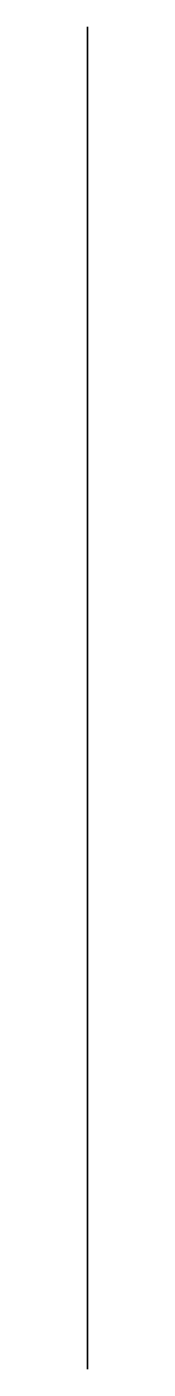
# Model space of a CAD drawing. Header units: millimetres. Extents: x 2 to 2, y 113 to 173.
import ezdxf

# ---------------------------------------------------------------- set-up
doc = ezdxf.new("R2010")
doc.units = ezdxf.units.MM
doc.layers.add('MD_Видимые тонкие', color=7, linetype='Continuous', lineweight=35)

msp = doc.modelspace()

# ---------------------------------------------------------------- linework, layer by layer
at = {"layer": 'MD_Видимые тонкие'}
msp.add_line((2, 173, 10), (2, 113, 10), dxfattribs=at)

doc.saveas('drawing.dxf')
